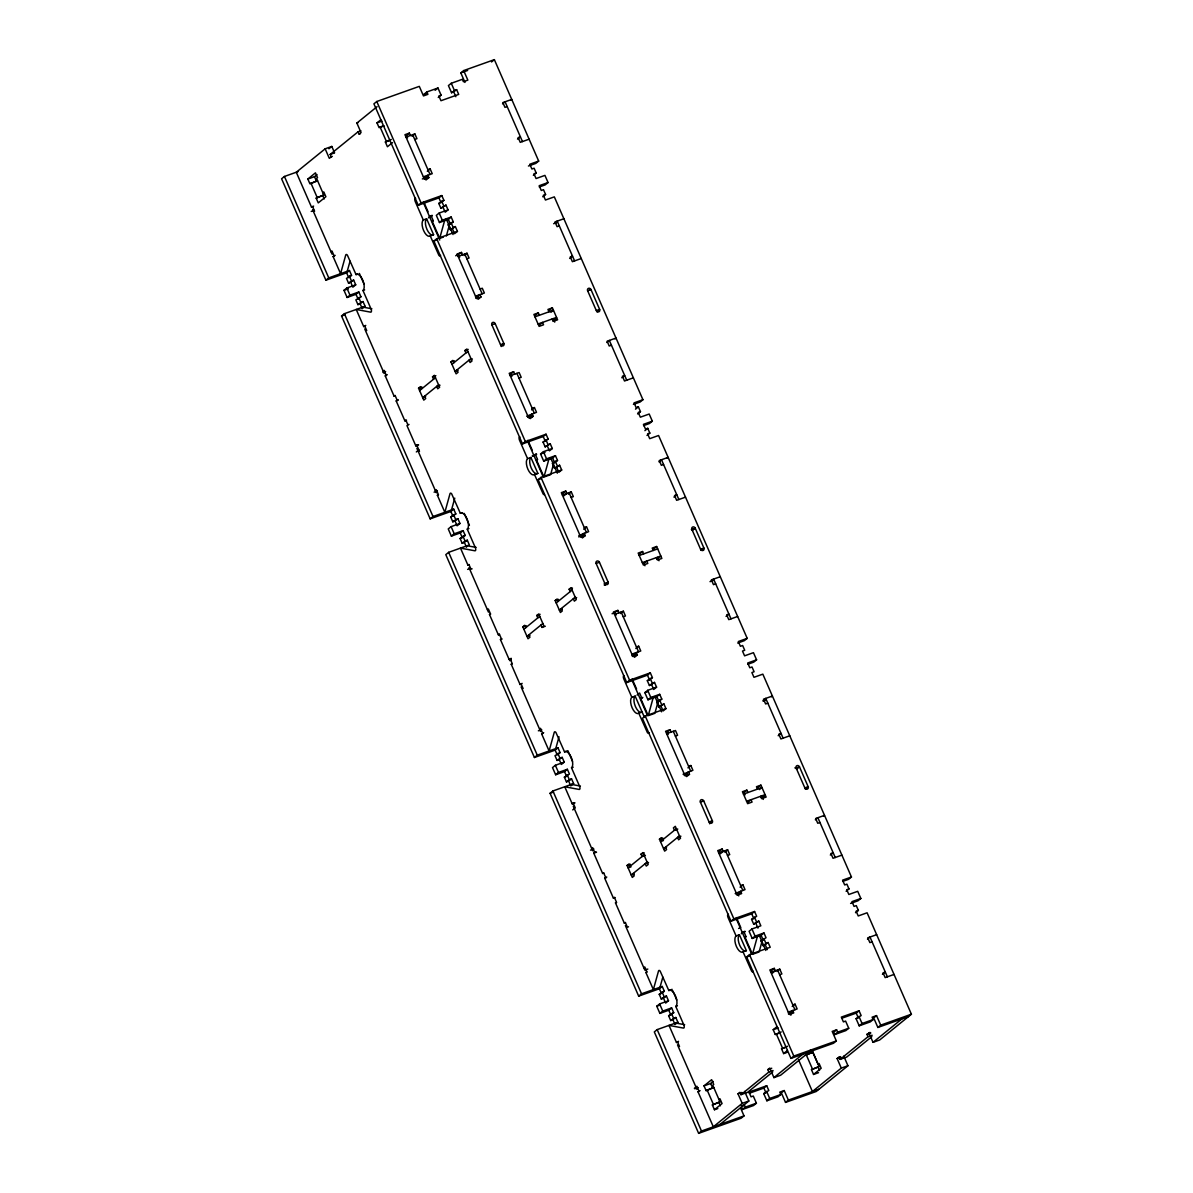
<?xml version="1.0" encoding="UTF-8"?>
<svg xmlns="http://www.w3.org/2000/svg" width="1193" height="1193" viewBox="0 0 1193 1193"><rect width="100%" height="100%" fill="white"/><g stroke="black" fill="none" stroke-linecap="round" stroke-linejoin="round"><path stroke-width="1.5" d="M347.238 271.303L350.041 261.178M444.825 219.84L439.695 238.391L432.224 221.287L433.178 220.511L431.091 215.739L432.194 215.351M446.346 236.02L449.15 225.909M451.506 509.948L454.772 498.137M549.093 458.485L543.948 477.036L536.477 459.931L537.432 459.156L535.344 454.384L536.462 453.996M553.403 464.539L550.614 474.665L544.694 476.768M555.759 748.593L559.025 736.782M653.346 697.13L648.217 715.681L640.745 698.576L642.803 697.413M658.133 701.499L654.868 713.31L648.947 715.412M660.027 987.237L662.831 977.112M757.615 935.759L752.47 954.325L744.999 937.221L745.953 936.445L743.865 931.673L744.969 931.271M761.924 941.829L759.121 951.954L753.215 954.057M298.056 171.613L284.441 176.46L281.593 178.786L325.898 280.206L346.611 272.839L349.46 270.513L351.547 275.285L348.699 277.611L346.611 272.839M438.234 97.483L441.097 95.157L437.965 87.999L426.87 91.95L427.914 94.336L423.47 95.917L419.31 86.373L376.779 101.509L373.916 103.836L418.236 205.256L438.935 197.889L441.798 195.563L443.885 200.335L438.8 203.451L440.888 208.223L445.973 205.107L448.046 209.879L445.198 212.205L443.11 207.433M334.592 152.808L331.803 146.441L325.152 148.812L296.282 172.254L311.567 207.254L312.685 206.851M360.882 130.768L358.109 131.767L359.153 134.153L361.047 132.602L356.886 123.058L377.092 106.654M328.925 148.782L331.803 146.441M325.152 148.812L329.328 158.356L331.222 156.82L330.178 154.434L358.109 131.767M311.582 183.215L317.532 180.665L309.926 183.811L307.839 179.039L315.444 172.851L317.532 177.623L316.577 178.398L323.78 194.981L316.175 198.127L318.263 202.899L325.883 196.711L323.795 191.939L322.841 192.714M383.371 125.697L379.091 127.651L377.003 122.879L380.821 119.792M307.839 179.039L314.49 176.668L317.025 174.596M426.87 91.95L424.007 94.277L427.183 93.143M435.102 90.325L437.965 87.999M464.987 82.436L460.826 72.892L463.674 70.581L494.364 59.65L538.684 161.07L535.821 163.396L528.424 166.021M463.674 70.581L467.85 80.125L463.406 81.706L462.362 79.32L451.282 83.271L448.419 85.583L451.55 92.741L456.621 89.639L458.709 94.411L440.963 100.719L438.875 95.947L441.097 95.157M316.175 198.127L323.78 194.981M392.512 142.623L387.427 146.754L385.354 141.982L391.289 139.432M451.55 92.741L456.621 89.639M311.567 207.254L313.625 206.091M491.516 61.961L494.364 59.65M410.422 135.495L409.378 133.109L406.53 135.42L407.574 137.806M412.003 136.241L414.866 133.914L416.954 138.686L414.732 139.477M502.551 103.851L505.086 101.793L522.474 141.564M510.798 100.197L511.752 99.422L502.879 102.583L504.952 107.355L507.174 106.565M427.303 171.24L430.151 168.914L432.239 173.686L423.366 176.847M331.028 251.798L331.982 251.022L334.07 255.794L333.115 256.57L340.587 273.674L345.716 255.123A2.625 1.163 70.4 0 1 347.402 255.183L356.036 274.599A8.769 3.907 70.4 0 1 362.687 279.982A8.769 3.907 70.4 0 1 362.985 290.51L371.008 308.883A2.625 1.163 70.4 0 1 370.635 312.163L356.23 309.464L363.701 326.569L364.804 326.181M424.947 177.593L427.795 175.267L428.839 177.653L425.99 179.979L424.947 177.593L427.899 176.534M325.898 280.206L328.761 277.894L349.46 270.513M418.236 205.256L421.084 202.929L441.798 195.563M517.523 139.119L520.387 136.792L518.165 137.583L520.252 142.355L529.125 139.193M351.547 275.285L346.477 278.401L348.565 283.173L353.635 280.057L355.723 284.829L352.86 287.155L350.772 282.383M438.8 203.451L443.885 200.335M428.555 217.812L431.091 215.739M348.565 283.173L353.635 280.057M440.888 208.223L445.973 205.107M355.991 294.313L358.079 299.085L360.927 296.759L358.839 291.987L355.991 294.313L347.118 297.475L343.987 290.317L346.85 287.99L355.723 284.829M448.046 209.879L439.173 213.04L436.325 215.366L439.456 222.524L448.329 219.363L451.178 217.037L453.265 221.809L448.195 224.925L450.283 229.697L455.353 226.581L457.441 231.367L454.578 233.679L452.49 228.907M347.118 297.475L349.967 295.148L358.839 291.987M439.456 222.524L442.305 220.198L451.178 217.037M360.927 296.759L355.857 299.875L357.945 304.647L363.015 301.546L365.103 306.318L362.24 308.629L360.167 303.857M448.195 224.925L453.265 221.809M455.04 521.028L457.128 525.8L459.976 523.473L457.888 518.701L452.818 521.818L450.73 517.031L455.815 513.929L453.728 509.157L450.865 511.469L430.166 518.851L341.541 315.996L344.389 313.684L365.103 306.318M547.378 446.063L549.451 450.85L552.314 448.523L550.227 443.751L545.156 446.853L543.069 442.081L548.139 438.979L546.051 434.207L543.203 436.519L522.489 443.9L433.879 241.046L436.727 238.734L457.441 231.367M357.945 304.647L363.015 301.546M450.283 229.697L455.353 226.581M533.346 175.311L536.194 172.985L534.106 168.213L531.899 169.003L529.811 164.231L538.684 161.07M363.701 326.569L365.759 325.406M455.696 255.794L461.512 252.424L462.556 254.81M536.194 172.985L533.972 173.775L536.06 178.547L544.933 175.386L548.064 182.544L545.216 184.87L539.296 186.973M464.137 255.556L467 253.229L469.073 258.016L466.866 258.792M542.726 196.785L545.574 194.459L543.501 189.687L541.279 190.477L539.191 185.705L548.064 182.544M554.685 223.18L557.22 221.108L574.594 260.894M383.162 371.127L384.116 370.352L386.204 375.124L385.25 375.899L394.108 396.18L395.211 395.778M480.973 296.982L478.125 299.294L477.081 296.908L479.929 294.596L480.973 296.982L476.544 298.563L457.068 254.005L461.512 252.424M394.108 396.18L395.062 395.405L397.15 400.177L396.195 400.952L404.874 420.831L406.545 420.249M569.658 258.434L572.521 256.122L570.299 256.898L572.386 261.685L581.259 258.523M424.633 396.18L425.677 398.566L423.769 400.117L418.549 388.187L420.458 386.636L421.502 389.022M433.566 379.24L432.522 376.854L434.416 375.303L439.635 387.233L437.727 388.784L436.683 386.398L440.008 385.22M456.994 369.919L458.037 372.305L456.129 373.841L450.924 361.911L452.818 360.375L453.862 362.761M465.926 352.964L464.882 350.578L466.791 349.042L471.996 360.972L470.087 362.508L469.058 360.122L472.383 358.944M419.593 390.573L435.46 377.689M451.968 364.297L467.82 351.428M438.592 384.847L422.725 397.731L425.677 396.673M470.952 358.586L455.085 371.455L458.052 370.412M404.874 420.831L405.829 420.07L407.917 424.842L406.962 425.618L415.835 445.899L418.609 444.914M535.478 315.176L538.341 312.864L539.385 315.25M501.328 345.582L503.878 343.509L495.184 323.631A1.968 1.745 50.9 0 0 492.739 322.438A1.968 1.745 50.9 0 0 491.859 324.809L500.538 344.702A1.968 1.745 50.9 0 0 502.984 345.895A1.968 1.745 50.9 0 0 503.878 343.509L500.538 344.702M549.541 310.18L552.389 307.854L557.608 319.799L553.164 321.379L552.12 318.978M550.898 312.312L553.433 310.24L534.941 316.831M539.654 324.72L542.502 322.408L543.546 324.794L539.117 326.375L533.897 314.445L538.341 312.864M590.252 290.108L590.953 289.526L599.647 309.419A1.968 1.745 50.9 0 1 598.767 311.805A1.968 1.745 50.9 0 1 596.321 310.598L587.627 290.719A1.968 1.745 50.9 0 1 588.507 288.333A1.968 1.745 50.9 0 1 590.953 289.526L587.627 290.719M415.835 445.899L417.893 444.721M514.69 374.14L513.646 371.754L510.783 374.065L511.827 376.451M416.327 451.953L418.862 449.895M606.819 342.495L609.355 340.437L626.728 380.209M615.051 338.842L616.006 338.066L607.133 341.228L609.22 346L611.442 345.209M531.556 409.87L534.419 407.559L536.507 412.331L526.68 416.268M435.296 490.442L436.235 489.667L438.323 494.439L437.369 495.214L444.855 512.319L449.985 493.768A2.625 1.163 70.4 0 1 451.655 493.827L460.304 513.244A8.769 3.907 70.4 0 1 466.94 518.627A8.769 3.907 70.4 0 1 467.253 529.155L475.276 547.527A2.625 1.163 70.4 0 1 474.903 550.793L460.483 548.109L467.954 565.214L469.073 564.826M529.2 416.223L532.063 413.911L533.107 416.297L530.244 418.609L529.2 416.223L532.167 415.179M430.166 518.851L433.014 516.524L453.728 509.157M522.489 443.9L525.352 441.574L546.051 434.207M621.792 377.749L624.64 375.437L622.418 376.227L624.506 380.999L633.379 377.838M450.73 517.031L455.815 513.929M543.069 442.081L548.139 438.979M532.809 456.442L535.344 454.384M452.818 521.818L457.888 518.701M545.156 446.853L550.227 443.751M459.976 523.473L451.103 526.635L448.255 528.946L451.372 536.119L460.244 532.958L463.108 530.631L465.195 535.403L460.11 538.52L462.198 543.292L467.283 540.175L469.356 544.947L448.657 552.329L445.794 554.641L534.419 757.495L555.133 750.114L557.981 747.802L560.069 752.574L557.206 754.886L555.133 750.114M556.758 467.552L558.846 472.324L561.694 469.997L559.606 465.225L554.536 468.342L552.448 463.57L557.519 460.453L555.446 455.681L552.583 458.008L543.71 461.154L540.578 453.996L543.441 451.685L552.314 448.523M451.372 536.119L454.235 533.793L463.108 530.631M543.71 461.154L546.558 458.843L555.446 455.681M460.11 538.52L465.195 535.403M552.448 463.57L557.519 460.453M651.632 684.707L653.719 689.479L656.568 687.168L654.495 682.396L649.41 685.498L647.322 680.726L652.407 677.624L650.319 672.852L647.456 675.163L626.757 682.545L538.132 479.69L540.981 477.379L561.694 469.997M462.198 543.292L467.283 540.175M554.536 468.342L559.606 465.225M545.574 194.459L543.367 195.249L545.44 200.021L554.327 196.875L642.938 399.715L640.089 402.026L633.423 404.397M635.511 409.169L638.374 406.858L640.462 411.63L637.599 413.941M467.954 565.214L468.909 564.438L470.996 569.21L472.1 568.822M565.78 491.069L562.917 493.395L563.961 495.781L566.809 493.455L565.78 491.069L561.336 492.649L580.797 537.193L585.241 535.612L584.197 533.226L581.334 535.553L582.378 537.939L585.241 535.612M640.462 411.63L638.24 412.42L640.328 417.192L649.201 414.031L652.332 421.189L649.469 423.515L643.549 425.618M644.906 430.658L647.754 428.332L649.842 433.104L646.979 435.43M568.39 494.2L571.253 491.874L573.341 496.646L571.119 497.436M658.939 461.81L661.489 459.752L678.862 499.524M667.185 458.157L668.14 457.381L659.267 460.543L661.354 465.315L663.562 464.524M583.69 529.2L586.538 526.874L588.626 531.646L578.799 535.582M487.415 609.757L488.369 608.997L490.457 613.769L489.503 614.529L498.361 634.825L499.479 634.422M498.361 634.825L499.315 634.05L501.403 638.822L500.449 639.597L509.143 659.475L510.813 658.894M673.911 497.078L676.774 494.752L674.552 495.542L676.64 500.314L685.513 497.153M528.887 634.825L529.931 637.211L528.022 638.762L522.817 626.832L524.726 625.281L525.755 627.667M537.819 617.885L536.775 615.499L538.684 613.948L543.889 625.878L541.995 627.429L540.951 625.043M561.247 608.564L562.291 610.95L560.397 612.486L555.177 600.556L557.086 599.005L558.13 601.391M570.179 591.609L569.136 589.223L571.044 587.672L576.264 599.617L574.355 601.153L573.311 598.767L576.637 597.589M523.861 629.218L539.728 616.334M556.221 602.942L572.088 590.058M542.845 623.492L526.993 636.376L529.946 635.317M575.22 597.231L559.353 610.1L562.306 609.056M509.143 659.475L511.2 658.312M639.746 553.82L642.595 551.509L643.638 553.895M510.321 660.027L509.62 660.609L511.275 660.027M604.09 583.929L608.132 582.154L599.438 562.276A1.968 1.745 50.9 0 0 596.992 561.068A1.968 1.745 50.9 0 0 596.112 563.454L604.806 583.347A1.968 1.745 50.9 0 0 607.252 584.54A1.968 1.745 50.9 0 0 608.132 582.154L604.329 585.256M521.192 684.141L520.088 684.543L511.23 664.247L512.185 663.472L510.097 658.7M653.794 548.825L656.657 546.498L661.861 558.428L657.432 560.009L656.389 557.623M657.015 559.144L660.818 556.042L642.326 562.634M520.088 684.543L522.146 683.365M612.084 613.769L617.899 610.398L618.943 612.784M620.524 613.515L623.387 611.204L625.475 615.976L623.253 616.766M711.073 581.14L713.608 579.082L730.996 618.854M635.824 648.515L638.673 646.203L640.76 650.975L631.887 654.137M539.549 729.087L540.504 728.312L542.591 733.084L541.637 733.859L549.108 750.964L554.238 732.398A2.625 1.163 70.4 0 1 555.923 732.472L564.557 751.888A8.769 3.907 70.4 0 1 571.208 757.272A8.769 3.907 70.4 0 1 571.507 767.8L579.53 786.172A2.625 1.163 70.4 0 1 579.157 789.438L564.751 786.754L572.222 803.858L574.996 802.874M633.468 654.868L636.316 652.556L637.36 654.942L634.512 657.254L633.468 654.868L636.421 653.824M534.419 757.495L537.268 755.169L557.981 747.802M626.757 682.545L629.606 680.219L650.319 672.852M726.045 616.393L728.908 614.082L726.686 614.872L728.774 619.644L737.647 616.483M560.069 752.574L554.999 755.676L557.086 760.448L562.157 757.346L564.244 762.118L561.381 764.43L559.293 759.658M647.322 680.726L652.407 677.624M637.062 695.087L639.612 693.029L641.685 697.801M557.086 760.448L562.157 757.346M649.41 685.498L654.495 682.396M564.244 762.118L555.356 765.28L552.508 767.591L555.64 774.749L564.513 771.588L567.361 769.276L569.449 774.048L564.378 777.165L566.466 781.937L571.536 778.82L573.624 783.592L570.761 785.919L568.688 781.147M661.011 706.196L663.099 710.968L665.962 708.642L663.875 703.87L658.79 706.987L656.717 702.2L661.787 699.098L659.699 694.326L656.851 696.637L647.963 699.799L644.846 692.641L647.695 690.329L656.568 687.168M555.64 774.749L558.488 772.438L567.361 769.276M647.963 699.799L650.826 697.487L659.699 694.326M656.717 702.2L661.787 699.098M663.562 998.302L665.649 1003.074L668.498 1000.763L666.41 995.991L661.34 999.093L659.252 994.321L664.322 991.219L662.249 986.447L659.386 988.758L638.673 996.125L550.062 793.285L552.911 790.974L573.624 783.592M665.962 708.642L645.249 716.024L642.386 718.335L731.011 921.175L751.724 913.808L754.572 911.497L756.66 916.269L751.59 919.371L753.678 924.143L758.748 921.041L760.836 925.813L751.963 928.974L749.1 931.286L752.231 938.444L761.104 935.282L763.967 932.971L766.04 937.743L760.97 940.845L763.058 945.617L768.128 942.515L770.216 947.287L749.502 954.654L746.654 956.98L790.959 1058.4L833.489 1043.264L836.338 1040.937L832.177 1031.393L836.606 1029.813L837.65 1032.199L834.802 1034.525L833.758 1032.139L836.606 1029.813M566.466 781.937L571.536 778.82M658.79 706.987L663.875 703.87M649.842 433.104L647.62 433.894L649.708 438.666L658.581 435.505L747.206 638.359L744.343 640.671L737.692 643.042M572.222 803.858L574.28 802.695M671.077 732.099L670.034 729.713L667.17 732.025L668.214 734.411M747.206 638.359L738.333 641.521L740.406 646.293L742.628 645.502L744.715 650.274L742.493 651.065L744.581 655.837L753.454 652.675L756.586 659.833L753.722 662.145L747.817 664.262M572.715 809.913L575.25 807.855L573.177 803.083M763.207 700.455L765.742 698.397L783.115 738.169M771.453 696.801L772.393 696.026L763.52 699.187L765.608 703.959L767.83 703.169M687.943 767.845L690.807 765.518L692.894 770.29L683.067 774.227M591.683 848.402L592.638 847.626L594.711 852.399L593.771 853.174L602.629 873.455L603.733 873.067M689.494 774.257L686.646 776.583L685.602 774.197L688.45 771.871L689.494 774.257L685.05 775.838L665.59 731.294L670.034 729.713M602.629 873.455L603.583 872.694L605.671 877.466L604.717 878.227L613.396 898.12L615.066 897.524M778.179 735.723L781.027 733.397L778.82 734.187L780.893 738.959L789.781 735.798M633.155 873.47L634.199 875.856L632.29 877.407L627.071 865.477L628.979 863.926L630.023 866.312M645.413 855.336L642.073 856.529L641.044 854.143L642.938 852.592L648.157 864.522L646.248 866.073L645.204 863.687L648.53 862.494M665.515 847.194L666.559 849.58L664.65 851.131L659.446 839.201L661.34 837.65L662.383 840.036M643.981 854.978L628.115 867.863L631.082 866.804M676.342 828.703L660.49 841.587L663.442 840.528M647.113 862.136L631.246 875.021L634.199 873.962M679.473 835.861L663.606 848.745L666.574 847.686M613.396 898.12L614.35 897.345L616.438 902.117L615.484 902.892L624.342 923.173L625.46 922.785M747.907 792.54L746.863 790.139L744 792.465L745.043 794.851M709.85 822.857L712.385 820.799L703.706 800.921A1.968 1.745 50.9 0 0 701.26 799.713A1.968 1.745 50.9 0 0 700.38 802.099L709.06 821.992A1.968 1.745 50.9 0 0 711.505 823.185A1.968 1.745 50.9 0 0 712.385 820.799L709.06 821.992M758.047 787.455L760.91 785.143L766.13 797.073L761.686 798.654L760.642 796.268M759.419 789.587L761.954 787.529L743.463 794.106M748.175 802.009L751.023 799.698L752.067 802.084L747.638 803.664L742.419 791.72L746.863 790.139M624.342 923.173L625.296 922.413L627.384 927.185L628.502 926.782M722.168 849.028L719.304 851.355L720.348 853.741L723.212 851.414L722.168 849.028L717.724 850.609L737.185 895.153L741.628 893.587L740.585 891.201L737.721 893.512L738.765 895.898M724.792 852.16L727.641 849.834L729.728 854.62L727.506 855.396M815.341 819.785L817.876 817.712L835.249 857.499M823.573 816.116L824.527 815.356L815.654 818.502L817.742 823.274L819.964 822.484M740.078 887.16L742.941 884.848L745.014 889.62L735.186 893.542M643.817 967.732L644.757 966.956L646.845 971.728L645.89 972.504L653.361 989.594L658.506 971.042A2.625 1.163 70.4 0 1 660.176 971.117L668.811 990.533A8.769 3.907 70.4 0 1 675.462 995.901A8.769 3.907 70.4 0 1 675.775 1006.445L683.798 1024.817A2.625 1.163 70.4 0 1 683.425 1028.083L669.005 1025.398L676.476 1042.503L677.594 1042.1M638.673 996.125L641.536 993.814L662.249 986.447M731.011 921.175L733.874 918.864L754.572 911.497M830.313 855.038L833.161 852.727L830.939 853.502L833.027 858.289L841.9 855.127M659.252 994.321L664.322 991.219M741.33 933.731L743.865 931.673M661.34 999.093L666.41 995.991M753.678 924.143L758.748 921.041M672.941 1019.776L675.029 1024.548L677.878 1022.237L675.79 1017.465L670.72 1020.567L668.632 1015.795L673.717 1012.693L671.629 1007.921L668.766 1010.232L659.893 1013.394L656.761 1006.236L659.625 1003.924L668.498 1000.763M659.893 1013.394L662.756 1011.082L671.629 1007.921M752.231 938.444L755.08 936.132L763.967 932.971M668.632 1015.795L673.717 1012.693M677.878 1022.237L657.179 1029.604L654.316 1031.93L698.636 1133.35L741.151 1118.214L744.014 1115.887L740.54 1107.939M670.72 1020.567L675.79 1017.465M763.058 945.617L768.128 942.515M756.586 659.833L747.713 662.995L749.8 667.767L752.008 666.976L754.095 671.748L751.888 672.539L753.961 677.311L762.834 674.149L851.459 877.004L848.611 879.316L842.69 881.418M846.12 891.231L848.984 888.919L846.896 884.147L844.674 884.938L842.586 880.151L851.459 877.004M676.476 1042.503L678.534 1041.325M774.287 968.358L771.439 970.67L772.482 973.056L775.331 970.744L774.287 968.358L769.858 969.939L789.319 1014.482L793.748 1012.902L792.719 1010.516L789.855 1012.827L790.899 1015.213M848.984 888.919L846.762 889.71L848.849 894.482L857.722 891.32L860.839 898.478L857.991 900.79L850.594 903.429M776.911 971.475L779.775 969.163L781.862 973.935L779.64 974.726M855.5 912.705L858.364 910.393L856.276 905.621L854.054 906.412L851.966 901.64L860.839 898.478M867.46 939.1L869.995 937.042L887.383 976.813M792.212 1006.474L795.06 1004.163L797.148 1008.935L788.275 1012.096M694.356 1088.329L696.891 1086.271L698.979 1091.043L698.024 1091.819L713.325 1126.818L742.195 1103.376L748.846 1101.005L744.671 1091.461M706.107 1090.641L713.712 1087.509L706.107 1090.641L704.019 1085.869L711.639 1079.695L713.727 1084.467L712.773 1085.242L719.976 1101.825L712.37 1104.957L714.443 1109.729L717.783 1108.551M780.267 1032.72L775.286 1034.495L773.198 1029.723L777.001 1026.636M704.019 1085.869L710.685 1083.498L713.22 1081.44M775.286 1034.495L781.221 1031.945M712.37 1104.957L719.976 1101.825M719.021 1099.558L719.976 1098.783L722.063 1103.555L714.443 1109.729M786.948 1052.405L783.622 1053.583L781.534 1048.811L787.484 1046.261M783.622 1053.583L787.425 1050.496M882.432 974.353L885.295 972.041L883.074 972.832L885.161 977.604L894.034 974.442M742.195 1103.376L738.02 1093.832L739.928 1092.296L740.972 1094.682L747.623 1092.311L772.751 1071.91M740.972 1094.682L768.889 1072.015L767.845 1069.629L769.753 1068.078L773.929 1077.622L780.58 1075.251L809.45 1051.823M698.636 1133.35L701.484 1131.039L744.014 1115.887M790.959 1058.4L793.822 1056.073L836.338 1040.937M773.929 1077.622L802.8 1054.18M749.353 1093.235L763.878 1088.061L766.726 1085.749L768.814 1090.521L763.744 1093.623L766.875 1100.781L777.97 1096.829L780.818 1094.518L779.775 1092.132L784.219 1090.551L788.379 1100.095L785.531 1102.407L781.355 1092.863L784.219 1090.551M841.691 1018.285L856.216 1013.111L859.064 1010.799L861.152 1015.571L856.082 1018.673L859.199 1025.831L870.293 1021.879L873.157 1019.568L872.113 1017.182L876.542 1015.601L880.717 1025.145L877.869 1027.456L873.694 1017.912L876.542 1015.601M719.976 1124.447L748.846 1101.005M742.464 1109.475L745.327 1107.149L744.283 1104.763L741.42 1107.089L742.464 1109.475L753.558 1105.523L756.407 1103.197L753.29 1096.039L751.068 1096.829L748.98 1092.057L766.726 1085.749M812.821 1052.226L805.215 1055.358L812.821 1052.226L819.084 1066.542L811.464 1069.689L813.551 1074.461L818.547 1072.671M859.064 1010.799L841.319 1017.107L843.406 1021.879L845.613 1021.089L848.745 1028.247L845.897 1030.573L834.802 1034.525M766.875 1100.781L769.724 1098.47L780.818 1094.518M859.199 1025.831L862.062 1023.519L873.157 1019.568M811.464 1069.689L819.084 1066.542M813.551 1074.461L821.172 1068.272L819.084 1063.5L818.13 1064.275L811.881 1049.959M798.579 1059.876L812.418 1091.535L841.289 1068.093L837.128 1058.549L840.14 1056.61M839.022 1057.013L840.066 1059.399L867.997 1036.732L866.953 1034.346L869.965 1032.407M871.859 1036.628L846.732 1057.028L840.066 1059.399M868.862 1032.795L873.022 1042.339L901.893 1018.911M843.779 1056.178L847.955 1065.737L816.221 1091.491L785.531 1102.407M858.364 910.393L856.142 911.184L858.229 915.956L867.102 912.794L911.407 1014.214L879.688 1039.968L873.022 1042.339M460.826 72.892L467.641 70.462M356.886 123.058L358.213 122.581M377.003 122.879L381.999 121.104M359.153 134.153L360.256 133.75M380.761 127.069L384.086 125.876M330.178 154.434L334.07 153.047M331.222 156.82L332.34 156.417M409.378 133.109L404.949 134.69L424.41 179.233L428.839 177.653M385.354 141.982L390.335 140.192M405.993 137.076L414.866 133.914M427.929 169.704L430.151 168.914M311.239 211.429L314.191 210.371M422.337 178.95L426.214 177.563M429.391 216.783L432.358 215.724M423.306 220.004L426.632 218.811L433.581 234.723L430.255 235.916A8.769 3.907 70.4 0 1 423.604 230.532A8.769 3.907 70.4 0 1 423.306 220.004L415.283 201.632A2.625 1.163 70.4 0 1 415.656 198.351M334.07 255.794L335.173 255.406M333.115 256.57L334.219 256.182M432.224 221.287L433.327 220.899M440.426 238.123L443.393 237.079M433.879 241.046L437.324 239.823M356.036 274.599L357.706 274.017M343.987 290.317L348.431 288.736M458.112 256.391L467 253.229M563.871 218.751L554.999 221.898L557.086 226.67L559.308 225.88M362.985 290.51L364.655 289.914M553.627 223.702L556.579 222.644M341.541 315.996L344.986 314.773M480.063 289.034L482.285 288.244L484.373 293.016L475.5 296.162M475.575 297.877L478.348 296.893M491.859 324.809L495.184 323.631M552.389 307.854L547.945 309.434L548.989 311.82M382.968 372.484L385.637 371.545M386.204 375.124L387.307 374.721M385.25 375.899L386.353 375.497M538.073 323.989L556.564 317.413L552.747 320.499L555.714 319.441M464.882 350.578L468.208 349.4M450.924 361.911L454.25 360.733M596.321 310.598L599.647 309.419L596.798 311.731L598.454 311.149M432.522 376.854L435.848 375.676M418.549 388.187L421.89 386.994M397.15 400.177L398.253 399.789M396.195 400.952L397.851 400.356M513.646 371.754L509.202 373.334L528.663 417.878L533.107 416.297M510.246 375.72L519.119 372.559L521.207 377.331L518.985 378.121M407.917 424.842L409.035 424.44M532.197 408.349L534.419 407.559M527.694 417.192L530.467 416.208M642.938 399.715L634.065 402.876L636.152 407.648L638.374 406.858M532.182 455.95L536.611 454.369M527.56 458.649L530.9 457.456L537.849 473.367L534.509 474.546A8.769 3.907 70.4 0 1 527.873 469.177A8.769 3.907 70.4 0 1 527.56 458.649L519.537 440.262A2.625 1.163 70.4 0 1 519.909 436.996M540.578 453.996L545.022 452.415M434.103 492.172L437.428 490.979M437.369 495.214L438.487 494.812M536.477 459.931L537.596 459.544M652.332 421.189L643.445 424.35L645.532 429.122L647.754 428.332M538.132 479.69L541.577 478.468M460.304 513.244L461.959 512.647M467.253 529.155L468.909 528.559M562.38 495.035L571.253 491.874M467.626 569.389L470.579 568.345M584.331 527.664L586.538 526.874M581.334 535.553L584.302 534.494M578.724 536.91L582.602 535.538M596.112 563.454L599.438 562.276M691.895 529.364L695.221 528.171L703.915 548.064A1.968 1.745 50.9 0 1 703.02 550.45A1.968 1.745 50.9 0 1 700.574 549.242L691.895 529.364A1.968 1.745 50.9 0 1 692.775 526.978A1.968 1.745 50.9 0 1 695.221 528.171L692.358 530.497A1.968 1.745 50.9 0 0 691.329 529.394M642.595 551.509L638.166 553.09L643.37 565.02L647.814 563.439L646.77 561.053L643.907 563.364L644.951 565.75M656.657 546.498L652.213 548.079L653.257 550.465M639.209 555.476L657.686 548.884M489.503 614.529L490.621 614.141M569.136 589.223L572.476 588.045M555.177 600.556L558.503 599.378M700.574 549.242L703.915 548.064L701.052 550.376L702.722 549.794M702.319 550.361L703.423 549.973M536.775 615.499L540.101 614.306M522.817 626.832L526.143 625.639M500.449 639.597L502.119 639.001M541.995 627.429L545.32 626.236M617.899 610.398L613.47 611.979L632.931 656.523L637.36 654.942M614.514 614.365L623.387 611.204M720.274 576.711L711.386 579.873L713.474 584.645L715.696 583.854M710.014 581.662L712.982 580.603M511.23 664.247L512.334 663.86M636.451 646.994L638.673 646.203M631.962 655.837L634.736 654.853M649.096 732.681A2.625 1.163 70.4 0 1 647.411 732.606L638.777 713.19A8.769 3.907 70.4 0 1 632.126 707.807A8.769 3.907 70.4 0 1 631.828 697.279L635.153 696.101L644.459 717.396M644.846 692.641L647.799 691.597M538.356 730.802L541.682 729.624M542.591 733.084L543.695 732.681M541.637 733.859L542.74 733.456M640.745 698.576L641.849 698.173M638.777 713.19L642.102 712.012A8.769 3.907 70.4 0 1 635.451 706.629A8.769 3.907 70.4 0 1 635.153 696.101M564.557 751.888L567.883 750.695L572.521 761.313M666.633 733.68L675.506 730.519L677.594 735.291L675.372 736.081M571.507 767.8L573.177 767.203M763.043 701.096L765.817 700.112M564.378 777.165L566.6 776.375L564.513 771.588M550.062 793.285L553.507 792.063M688.585 766.309L690.807 765.518M684.096 775.167L686.87 774.168M700.38 802.099L703.706 800.921M796.149 768.009L799.474 766.816L808.168 786.709A1.968 1.745 50.9 0 1 807.288 789.08A1.968 1.745 50.9 0 1 804.843 787.887L796.149 768.009A1.968 1.745 50.9 0 1 797.028 765.623A1.968 1.745 50.9 0 1 799.474 766.816L796.626 769.142A1.968 1.745 50.9 0 0 794.851 767.845M760.91 785.143L756.466 786.724L757.51 789.11M590.49 850.132L593.816 848.939M594.711 852.399L595.829 852.011M593.771 853.174L596.545 852.19M746.594 801.278L765.086 794.687L761.268 797.774L764.236 796.73M677.773 829.06L674.448 830.253L673.404 827.867L675.298 826.317L680.517 838.247L678.608 839.797L677.564 837.411L680.905 836.233M659.446 839.201L662.771 838.008M804.843 787.887L808.168 786.709L805.305 789.02L806.975 788.424M641.044 854.143L644.369 852.95M627.071 865.477L630.396 864.284M605.671 877.466L606.775 877.064M604.717 878.227L606.372 877.645M718.768 852.995L727.641 849.834M615.484 902.892L616.602 902.505M740.719 885.638L742.941 884.848M737.721 893.512L740.689 892.453M736.215 894.482L738.989 893.497M751.59 919.371L753.812 918.58L751.724 913.808M738.616 928.467L740.823 927.677L736.424 917.596M742.18 932.702L745.133 931.658M736.081 935.923L739.406 934.745L746.371 950.657L743.03 951.835A8.769 3.907 70.4 0 1 736.394 946.452A8.769 3.907 70.4 0 1 736.081 935.923L728.058 917.551A2.625 1.163 70.4 0 1 728.431 914.285M647.814 969.059L644.846 970.118L625.386 925.559M645.89 972.504L647.009 972.101M744.999 937.221L746.102 936.818M760.97 940.845L763.192 940.054L761.104 935.282M746.654 956.98L750.099 955.742M668.811 990.533L672.151 989.34M656.761 1006.236L659.729 1005.177M770.902 972.325L779.775 969.163M876.661 934.671L867.788 937.832L869.876 942.604L872.083 941.814M675.775 1006.445L677.43 1005.848M792.853 1004.953L795.06 1004.163M789.855 1012.827L792.808 1011.783M788.349 1013.796L791.123 1012.812M773.198 1029.723L778.194 1027.948M856.082 1018.673L858.289 1017.883L856.216 1013.111M781.534 1048.811L786.53 1047.036M837.65 1032.199L848.745 1028.247M694.744 1088.777L698.084 1087.584M880.717 1025.145L911.407 1014.214M698.979 1091.043L700.082 1090.656M877.869 1027.456L908.559 1016.54M698.024 1091.819L699.143 1091.416M767.845 1069.629L771.737 1068.242M866.953 1034.346L870.83 1032.959M768.889 1072.015L773.049 1070.524M867.997 1036.732L872.158 1035.241M738.02 1093.832L741.897 1092.46M837.128 1058.549L841.005 1057.177M763.744 1093.623L765.966 1092.833L763.878 1088.061M841.289 1068.093L847.955 1065.737M741.315 1105.822L744.283 1104.763M745.327 1107.149L756.407 1103.197M788.379 1100.095L819.084 1089.164M362.881 307.108L371.888 308.778M467.149 545.738L476.156 547.423M571.402 784.383L580.409 786.068M675.67 1023.027L684.678 1024.698M430.255 235.916L438.89 255.317A2.625 1.163 70.4 0 0 440.575 255.391M534.509 474.546L543.158 493.962A2.625 1.163 70.4 0 0 544.455 494.603M743.03 951.835L751.679 971.251A2.625 1.163 70.4 0 0 753.35 971.311M451.282 83.271L454.399 90.429M858.93 1016.361L862.062 1023.519M553.254 318.695L554.745 322.11M657.522 557.34L659.013 560.755M761.775 795.985L763.266 799.399M453.772 91.95L455.845 96.722M412.644 134.705L430.017 174.476M441.664 201.125L443.751 205.897M451.043 222.599L453.131 227.371M464.778 254.02L482.151 293.806M516.897 373.349L534.285 413.121M545.917 439.77L548.005 444.542M555.312 461.244L557.385 466.016M569.031 492.664L586.404 532.436M621.165 611.994L638.538 651.766M650.185 678.414L652.273 683.186M659.565 699.888L661.653 704.66M673.299 731.309L690.672 771.081M725.419 850.624L742.807 890.41M754.438 917.059L756.526 921.831M763.833 938.533L765.906 943.305M777.553 969.954L794.926 1009.725M438.935 197.889L441.022 202.661M448.329 219.363L450.417 224.135M543.203 436.519L545.29 441.291M552.583 458.008L554.67 462.78M647.456 675.163L649.544 679.935M656.851 696.637L658.924 701.409M755.885 923.352L757.973 928.124M765.28 944.826L767.367 949.598M810.479 1049.81L811.866 1052.987M818.13 1067.317L819.516 1070.494M453.057 234.544L447.121 220.944A2.625 1.163 70.4 0 0 445.809 219.303M557.31 473.174L551.375 459.588A2.625 1.163 70.4 0 0 550.763 458.544M661.578 711.818L655.628 698.233A2.625 1.163 70.4 0 0 654.331 696.593M765.831 950.463L759.896 936.878A2.625 1.163 70.4 0 0 759.285 935.834M458.664 254.75L459.693 257.136M615.051 612.71L616.095 615.096M439.173 213.04L442.305 220.198M543.441 451.685L546.558 458.843M647.695 690.329L650.826 697.487M751.963 928.974L755.08 936.132M806.17 1054.597L812.418 1068.913M423.649 201.662L428.048 211.743M527.903 440.306L532.317 450.387M632.171 678.951L636.57 689.032M423.426 202.661L439.74 240.017M527.679 441.291L543.262 476.961M631.932 679.935L647.516 715.606M736.2 918.58L751.784 954.251M376.779 101.509L421.084 202.929M436.727 238.734L525.352 441.574M540.981 477.379L629.606 680.219M645.249 716.024L733.874 918.864M749.502 954.654L793.822 1056.073M631.828 697.279L623.805 678.906A2.625 1.163 70.4 0 1 624.178 675.641M380.045 126.89L386.293 141.206M776.225 1033.72L782.489 1048.036M766.592 1091.312L769.724 1098.47M359.361 273.421L363.999 284.023M464.211 513.393L469.416 525.323M672.718 990.667L676.774 999.958M314.49 176.668L316.577 181.44M322.841 195.756L324.228 198.933M710.685 1083.498L712.773 1088.27M719.021 1102.6L720.408 1105.777M310.881 183.036L317.129 197.352M707.061 1089.865L713.325 1104.196M349.325 276.075L351.413 280.847M358.705 297.549L360.793 302.336M453.594 514.72L455.681 519.492M462.973 536.194L465.061 540.966M557.847 753.365L559.935 758.137M567.227 774.839L569.315 779.611M662.115 992.009L664.188 996.781M671.495 1013.483L673.583 1018.255M450.865 511.469L452.952 516.241M460.244 532.958L462.332 537.73M464.42 542.502L466.508 547.274M659.386 988.758L661.474 993.53M668.766 1010.232L670.854 1015.004M312.521 206.478L314.609 211.25M364.655 325.808L366.743 330.58M416.775 445.123L419.489 451.401M521.043 683.768L523.13 688.54M677.43 1041.728L679.518 1046.5M312.611 209.64L332.072 254.184M346.85 287.99L349.967 295.148M364.745 328.955L384.206 373.513M416.864 448.285L436.34 492.828M451.103 526.635L454.235 533.793M468.998 567.6L488.459 612.143M521.132 686.929L540.593 731.473M555.356 765.28L558.488 772.438M573.266 806.244L592.727 850.788M659.625 1003.924L662.756 1011.082M677.52 1044.889L696.98 1089.433M284.441 176.46L328.761 277.894M344.389 313.684L433.014 516.524M448.657 552.329L537.268 755.169M552.911 790.974L641.536 993.814M657.179 1029.604L701.484 1131.039M501.015 345.836A1.968 1.745 50.9 0 1 501.194 346.537M605.283 584.481A1.968 1.745 50.9 0 1 605.447 585.181M709.537 823.125A1.968 1.745 50.9 0 1 709.701 823.811M537.849 473.367A8.769 3.907 70.4 0 1 531.198 467.984A8.769 3.907 70.4 0 1 530.9 457.456M433.581 234.723A8.769 3.907 70.4 0 1 426.93 229.339A8.769 3.907 70.4 0 1 426.632 218.811M746.371 950.657A8.769 3.907 70.4 0 1 739.72 945.274A8.769 3.907 70.4 0 1 739.406 934.745"/></g></svg>
